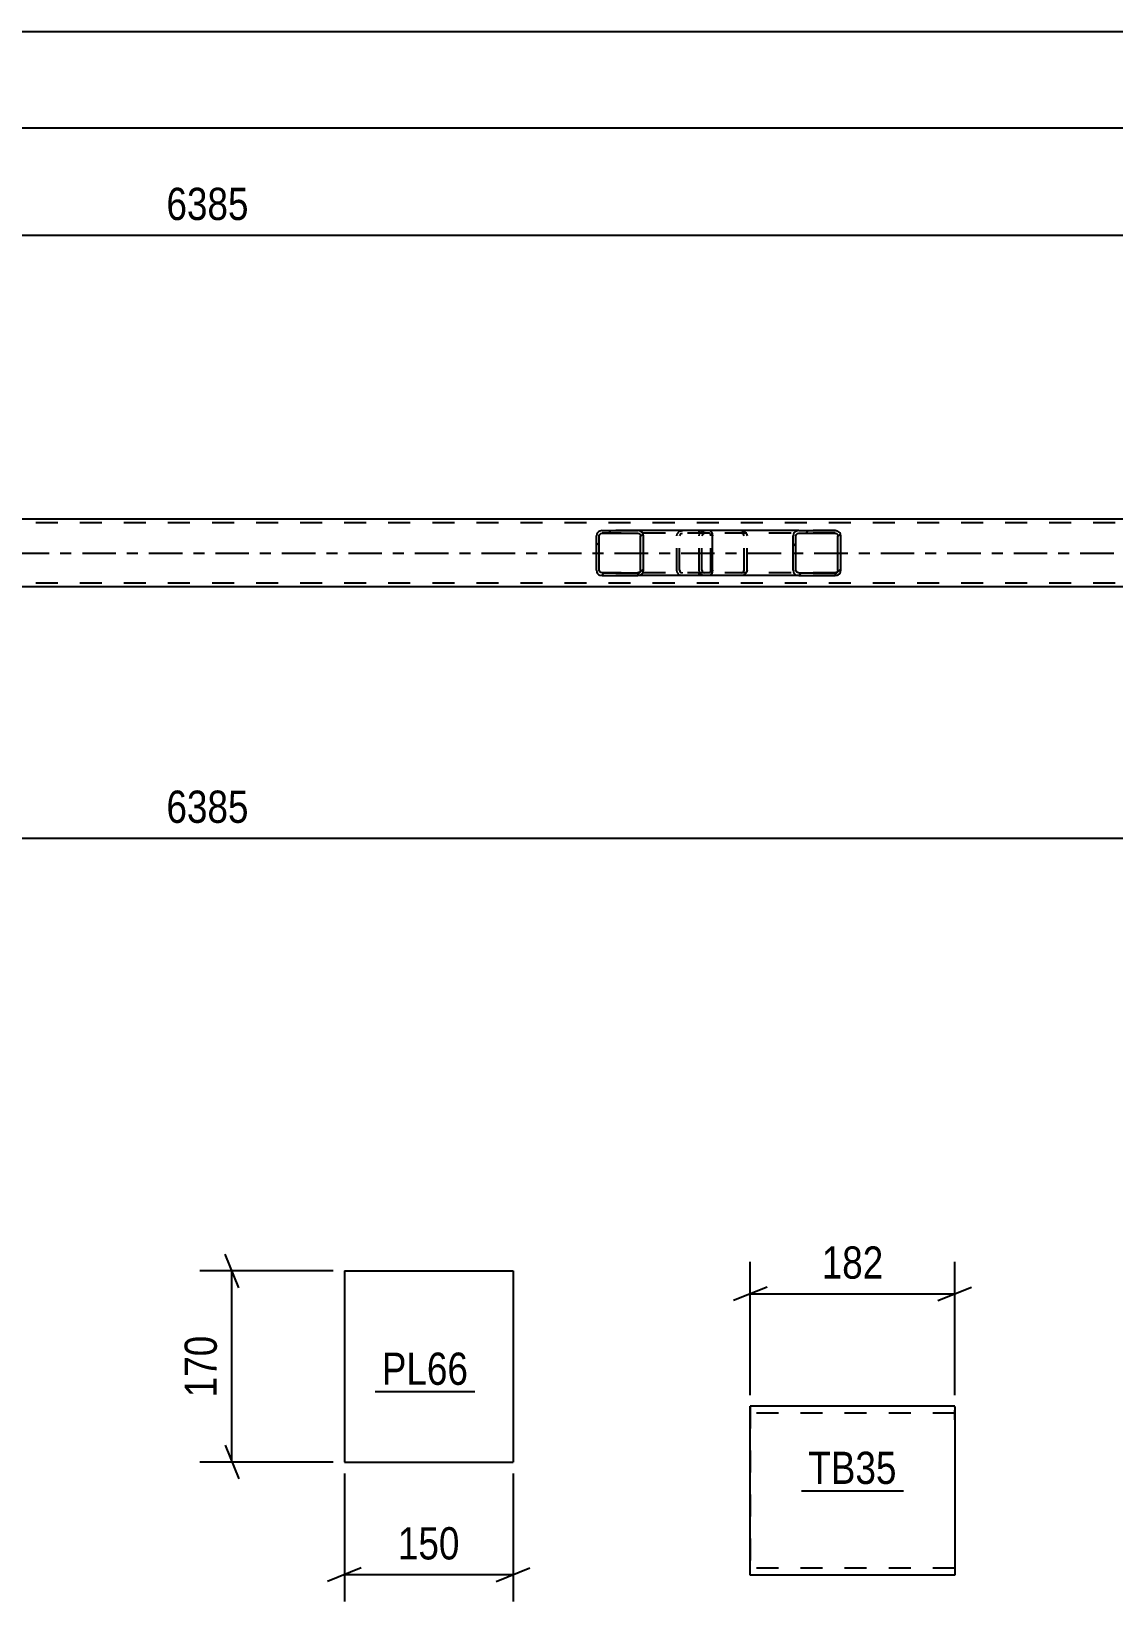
# Model space of a CAD drawing. Header units: millimetres. Extents: x 0 to 841, y 0 to 594.
# Drawn here: x 452.4 to 548.6, y 134.6 to 274.2 of the extents above; entities that cross this region are included whole.
import ezdxf

# ---------------------------------------------------------------- set-up
doc = ezdxf.new("R2010")
doc.units = ezdxf.units.MM
doc.linetypes.add('DXK_LINE_DOT2', pattern=[3.9198, 1.9599, -1.9599])
doc.linetypes.add('DXK_LINE_DOT3', pattern=[5.9187, 2.979, -0.9799, 0.9799, -0.9799])
doc.styles.add('Arial Narrow', font='ARIALN.TTF', dxfattribs={"height": 0.2})

# ---------------------------------------------------------------- blocks, each defined once
blk = doc.blocks.new('Part-232924716-19029 - 19028')
at = {"color": 2, "linetype": 'Continuous'}
for p, q in [((480.21, 164), (480.21, 147)), ((480.21, 164), (495.21, 164)), ((495.21, 164), (495.21, 147)), ((480.21, 147), (495.21, 147))]:
    blk.add_line(p, q, dxfattribs=at)
blk = doc.blocks.new('Part-232924716-3632 - 3540')
at = {"linetype": 'Continuous'}
h = blk.add_hatch(dxfattribs=at)
h.set_pattern_fill('', scale=0.7, style=0, pattern_type=0)
h.set_pattern_definition([(45, (506.7773, 229.5111), (-1.57154, 1.57154), [])])
h.paths.add_polyline_path([(506.82, 229.33), (506.78, 229.51), (506.67, 229.67), (506.51, 229.77), (506.31, 229.81), (503.13, 229.81), (502.94, 229.77), (502.77, 229.67), (502.66, 229.51), (502.63, 229.33), (502.63, 226.29), (502.66, 226.1), (502.77, 225.95), (502.94, 225.84), (503.13, 225.81), (506.31, 225.81), (506.51, 225.84), (506.67, 225.95), (506.78, 226.1), (506.82, 226.29)])
h.paths.add_polyline_path([(506.55, 226.2), (506.49, 226.12), (506.41, 226.07), (506.31, 226.05), (503.13, 226.05), (503.03, 226.07), (502.95, 226.12), (502.9, 226.2), (502.88, 226.29), (502.88, 229.33), (502.9, 229.42), (502.95, 229.5), (503.03, 229.55), (503.13, 229.57), (506.31, 229.57), (506.41, 229.55), (506.49, 229.5), (506.55, 229.42), (506.56, 229.33), (506.56, 226.29)])
at = {"color": 2, "linetype": 'Continuous'}
for p, q in [((502.66, 229.51), (502.63, 229.33)), ((502.63, 226.29), (502.63, 229.33)), ((502.88, 229.33), (502.9, 229.42)), ((502.88, 226.29), (502.88, 229.33)), ((502.9, 229.42), (502.95, 229.5)), ((503.13, 229.81), (502.94, 229.77)), ((502.95, 229.5), (503.03, 229.55)), ((503.03, 229.55), (503.13, 229.57)), ((503.13, 229.81), (506.31, 229.81)), ((503.13, 229.57), (506.31, 229.57)), ((512.68, 229.81), (506.31, 229.81)), ((506.51, 229.77), (506.31, 229.81)), ((506.31, 229.57), (506.41, 229.55)), ((506.41, 229.55), (506.49, 229.5)), ((506.49, 229.5), (506.55, 229.42)), ((506.55, 229.42), (506.56, 229.33)), ((506.56, 226.29), (506.56, 229.33)), ((506.82, 229.33), (506.78, 229.51)), ((506.82, 226.29), (506.82, 229.33)), ((512.68, 229.81), (512.79, 229.77)), ((512.79, 229.77), (512.87, 229.67)), ((512.87, 229.67), (512.93, 229.51)), ((512.93, 229.51), (512.95, 229.33)), ((512.95, 226.29), (512.95, 229.33)), ((502.63, 226.29), (502.66, 226.1)), ((502.9, 226.2), (502.88, 226.29)), ((502.95, 226.12), (502.9, 226.2)), ((506.55, 226.2), (506.49, 226.12)), ((506.56, 226.29), (506.55, 226.2)), ((506.78, 226.1), (506.82, 226.29)), ((512.95, 226.29), (512.93, 226.1)), ((502.94, 225.84), (503.13, 225.81)), ((503.03, 226.07), (502.95, 226.12)), ((503.13, 226.05), (503.03, 226.07)), ((503.13, 226.05), (506.31, 226.05)), ((503.13, 225.81), (506.31, 225.81)), ((506.41, 226.07), (506.31, 226.05)), ((506.31, 225.81), (506.51, 225.84)), ((512.68, 225.81), (506.31, 225.81)), ((506.49, 226.12), (506.41, 226.07)), ((512.79, 225.84), (512.68, 225.81)), ((512.87, 225.95), (512.79, 225.84)), ((512.93, 226.1), (512.87, 225.95))]:
    blk.add_line(p, q, dxfattribs=at)
at = {"color": 7, "linetype": 'DXK_LINE_DOT2'}
for p, q in [((506.31, 229.81), (503.13, 229.81)), ((512.68, 229.57), (503.13, 229.57)), ((509.78, 229.33), (509.81, 229.51)), ((509.78, 226.29), (509.78, 229.33)), ((510.05, 229.42), (510.03, 229.33)), ((510.03, 226.29), (510.03, 229.33)), ((510.1, 229.5), (510.05, 229.42)), ((510.09, 229.77), (510.28, 229.81)), ((510.1, 229.5), (510.12, 229.51)), ((510.12, 229.51), (510.18, 229.55)), ((510.18, 229.55), (510.28, 229.57)), ((511.77, 229.57), (511.77, 229.81)), ((512.73, 229.55), (512.68, 229.57)), ((512.78, 229.5), (512.73, 229.55)), ((512.81, 229.42), (512.78, 229.5)), ((512.82, 229.33), (512.81, 229.42)), ((512.82, 226.29), (512.82, 229.33)), ((509.81, 226.1), (509.78, 226.29)), ((510.03, 226.29), (510.05, 226.2)), ((510.05, 226.2), (510.1, 226.12)), ((512.78, 226.12), (512.81, 226.2)), ((512.81, 226.2), (512.82, 226.29)), ((512.68, 226.05), (503.13, 226.05)), ((506.31, 225.81), (503.13, 225.81)), ((510.28, 225.81), (510.09, 225.84)), ((510.1, 226.12), (510.12, 226.1)), ((510.12, 226.1), (510.18, 226.07)), ((510.18, 226.07), (510.28, 226.05)), ((511.77, 225.81), (511.77, 226.05)), ((512.68, 226.05), (512.73, 226.07)), ((512.73, 226.07), (512.78, 226.12))]:
    blk.add_line(p, q, dxfattribs=at)
at = {"color": 2, "linetype": 'Continuous'}
for centre, start, end in [((503.11, 229.31), 111.1941, 156.1506), ((506.33, 229.31), 23.8494, 68.8059), ((503.11, 226.3), 203.8494, 248.8059), ((506.33, 226.3), 291.1941, 336.1506)]:
    blk.add_arc(centre, 0.492, start, end, dxfattribs=at)
at = {"color": 7, "linetype": 'DXK_LINE_DOT2'}
for centre, start, end in [((510.26, 229.31), 111.1941, 156.1506), ((510.26, 226.3), 203.8494, 248.8059)]:
    blk.add_arc(centre, 0.492, start, end, dxfattribs=at)
blk = doc.blocks.new('Part-232924716-3634 - 3540')
at = {"color": 7, "linetype": 'DXK_LINE_DOT2'}
for p, q in [((736.94, 230.49), (78.1, 230.49)), ((736.94, 225.13), (78.1, 225.13))]:
    blk.add_line(p, q, dxfattribs=at)
at = {"color": 2, "linetype": 'Continuous'}
for p, q in [((594.94, 230.81), (345.53, 230.81)), ((594.94, 224.81), (78.1, 224.81))]:
    blk.add_line(p, q, dxfattribs=at)
at = {"color": 7, "linetype": 'DXK_LINE_DOT3'}
blk.add_line((78.1, 227.81), (736.94, 227.81), dxfattribs=at)
blk = doc.blocks.new('Part-232924716-3801 - 3540')
at = {"linetype": 'Continuous'}
h = blk.add_hatch(dxfattribs=at)
h.set_pattern_fill('', scale=0.7, style=0, pattern_type=0)
h.set_pattern_definition([(45, (524.3359, 229.5111), (-1.57154, 1.57154), [])])
h.paths.add_polyline_path([(524.37, 229.33), (524.34, 229.51), (524.23, 229.67), (524.06, 229.77), (523.86, 229.81), (520.63, 229.81), (520.43, 229.77), (520.27, 229.67), (520.16, 229.51), (520.12, 229.33), (520.12, 226.29), (520.16, 226.1), (520.27, 225.95), (520.43, 225.84), (520.63, 225.81), (523.86, 225.81), (524.06, 225.84), (524.23, 225.95), (524.34, 226.1), (524.37, 226.29)])
h.paths.add_polyline_path([(524.1, 226.2), (524.04, 226.12), (523.96, 226.07), (523.86, 226.05), (520.63, 226.05), (520.53, 226.07), (520.45, 226.12), (520.39, 226.2), (520.37, 226.29), (520.37, 229.33), (520.39, 229.42), (520.45, 229.5), (520.53, 229.55), (520.63, 229.57), (523.86, 229.57), (523.96, 229.55), (524.04, 229.5), (524.1, 229.42), (524.12, 229.33), (524.12, 226.29)])
at = {"color": 7, "linetype": 'DXK_LINE_DOT2'}
for p, q in [((511.77, 229.33), (511.81, 229.51)), ((511.77, 226.29), (511.77, 229.33)), ((512.04, 229.42), (512.02, 229.33)), ((512.02, 226.29), (512.02, 229.33)), ((512.1, 229.5), (512.04, 229.42)), ((512.08, 229.77), (512.28, 229.81)), ((512.18, 229.55), (512.1, 229.5)), ((512.28, 229.57), (512.18, 229.55)), ((512.68, 229.81), (512.28, 229.81)), ((523.86, 229.57), (512.28, 229.57)), ((515.52, 229.81), (515.71, 229.77)), ((515.61, 229.55), (515.52, 229.57)), ((515.7, 229.5), (515.61, 229.55)), ((515.75, 229.42), (515.7, 229.5)), ((515.77, 229.33), (515.75, 229.42)), ((515.77, 226.29), (515.77, 229.33)), ((515.99, 229.51), (516.03, 229.33)), ((516.03, 226.29), (516.03, 229.33)), ((523.86, 229.81), (520.63, 229.81)), ((511.81, 226.1), (511.77, 226.29)), ((512.02, 226.29), (512.04, 226.2)), ((512.04, 226.2), (512.1, 226.12)), ((515.7, 226.12), (515.75, 226.2)), ((515.75, 226.2), (515.77, 226.29)), ((516.03, 226.29), (515.99, 226.1)), ((512.28, 225.81), (512.08, 225.84)), ((512.1, 226.12), (512.18, 226.07)), ((512.18, 226.07), (512.28, 226.05)), ((523.86, 226.05), (512.28, 226.05)), ((512.68, 225.81), (512.28, 225.81)), ((515.52, 226.05), (515.61, 226.07)), ((515.71, 225.84), (515.52, 225.81)), ((515.61, 226.07), (515.7, 226.12)), ((523.86, 225.81), (520.63, 225.81))]:
    blk.add_line(p, q, dxfattribs=at)
at = {"color": 2, "linetype": 'Continuous'}
for p, q in [((520.63, 229.81), (512.68, 229.81)), ((520.16, 229.51), (520.12, 229.33)), ((520.12, 226.29), (520.12, 229.33)), ((520.37, 229.33), (520.39, 229.42)), ((520.37, 226.29), (520.37, 229.33)), ((520.39, 229.42), (520.45, 229.5)), ((520.63, 229.81), (520.43, 229.77)), ((520.45, 229.5), (520.53, 229.55)), ((520.53, 229.55), (520.63, 229.57)), ((520.63, 229.81), (523.86, 229.81)), ((520.63, 229.57), (523.86, 229.57)), ((524.06, 229.77), (523.86, 229.81)), ((523.86, 229.57), (523.96, 229.55)), ((523.96, 229.55), (524.04, 229.5)), ((524.04, 229.5), (524.1, 229.42)), ((524.1, 229.42), (524.12, 229.33)), ((524.12, 226.29), (524.12, 229.33)), ((524.37, 229.33), (524.34, 229.51)), ((524.37, 226.29), (524.37, 229.33)), ((520.12, 226.29), (520.16, 226.1)), ((520.39, 226.2), (520.37, 226.29)), ((520.45, 226.12), (520.39, 226.2)), ((524.1, 226.2), (524.04, 226.12)), ((524.12, 226.29), (524.1, 226.2)), ((524.34, 226.1), (524.37, 226.29)), ((520.63, 225.81), (512.68, 225.81)), ((520.43, 225.84), (520.63, 225.81)), ((520.53, 226.07), (520.45, 226.12)), ((520.63, 226.05), (520.53, 226.07)), ((520.63, 226.05), (523.86, 226.05)), ((520.63, 225.81), (523.86, 225.81)), ((523.96, 226.07), (523.86, 226.05)), ((523.86, 225.81), (524.06, 225.84)), ((524.04, 226.12), (523.96, 226.07))]:
    blk.add_line(p, q, dxfattribs=at)
at = {"color": 7, "linetype": 'DXK_LINE_DOT2'}
for centre, start, end in [((512.26, 229.31), 110.7583, 155.68), ((515.53, 229.31), 24.32, 69.2417), ((512.26, 226.31), 204.32, 249.2417), ((515.53, 226.31), 290.7583, 335.68)]:
    blk.add_arc(centre, 0.496, start, end, dxfattribs=at)
at = {"color": 2, "linetype": 'Continuous'}
for centre, start, end in [((520.61, 229.31), 110.7583, 155.68), ((523.88, 229.31), 24.32, 69.2417), ((520.61, 226.31), 204.32, 249.2417), ((523.88, 226.31), 290.7583, 335.68)]:
    blk.add_arc(centre, 0.496, start, end, dxfattribs=at)
blk = doc.blocks.new('Part-232924716-19013 - 19012')
at = {"color": 2, "linetype": 'Continuous'}
for p, q in [((516.31, 150.76), (516.31, 151.96)), ((516.31, 151.96), (516.31, 151.96)), ((534.51, 151.96), (516.31, 151.96)), ((516.31, 136.96), (516.31, 150.76)), ((534.51, 151.87), (534.51, 151.96)), ((534.51, 151.87), (534.51, 150.76)), ((534.51, 150.76), (534.51, 136.96)), ((516.31, 136.96), (516.31, 136.96)), ((534.51, 136.96), (516.31, 136.96))]:
    blk.add_line(p, q, dxfattribs=at)
at = {"color": 7, "linetype": 'DXK_LINE_DOT2'}
for p, q in [((516.31, 151.96), (516.31, 136.96)), ((516.31, 151.96), (516.31, 151.96)), ((516.31, 151.36), (516.31, 151.36)), ((534.51, 151.36), (516.31, 151.36)), ((516.31, 151.31), (516.31, 151.36)), ((516.31, 151.22), (516.31, 151.31)), ((516.31, 151.18), (516.31, 151.22)), ((516.31, 150.99), (516.31, 151.18)), ((534.51, 150.76), (534.51, 151.61)), ((516.31, 137.61), (516.31, 137.7)), ((516.31, 137.56), (516.31, 137.56)), ((534.51, 137.56), (516.31, 137.56)), ((516.31, 136.96), (516.31, 136.96)), ((534.51, 137.56), (534.51, 137.61))]:
    blk.add_line(p, q, dxfattribs=at)
blk = doc.blocks.new('StraightDimension-232924716-19270 - 19028')
at = {"color": 7, "linetype": 'Continuous'}
for p, q in [((480.21, 146), (480.21, 134.6)), ((495.21, 146), (495.21, 134.6)), ((481.71, 137.6), (478.71, 136.4)), ((480.21, 137), (495.21, 137)), ((493.71, 136.4), (496.71, 137.6))]:
    blk.add_line(p, q, dxfattribs=at)
at = {"color": 0}
blk.add_wipeout([(491.05, 137.75), (491.05, 141.95), (484.37, 141.95), (484.37, 137.75)], dxfattribs=at)
at = {"color": 3, "style": 'Arial Narrow'}
blk.add_text('150', height=2.863, dxfattribs=at).set_placement((484.97, 138.35))
blk = doc.blocks.new('StraightDimension-232924716-19266 - 19028')
at = {"color": 7, "linetype": 'Continuous'}
for p, q in [((470.81, 162.5), (469.61, 165.5)), ((479.21, 164), (467.36, 164)), ((470.21, 147), (470.21, 164)), ((469.61, 148.5), (470.81, 145.5)), ((479.21, 147), (467.36, 147))]:
    blk.add_line(p, q, dxfattribs=at)
at = {"color": 0}
blk.add_wipeout([(469.46, 158.84), (465.26, 158.84), (465.26, 152.16), (469.46, 152.16)], dxfattribs=at)
at = {"color": 3, "style": 'Arial Narrow'}
blk.add_text('170', height=2.863, rotation=90.0002, dxfattribs=at).set_placement((468.86, 152.76))
blk = doc.blocks.new('StraightDimension-232924716-3874 - 3540')
at = {"color": 7, "linetype": 'Continuous'}
blk.add_line((340.33, 256.07), (595.74, 256.07), dxfattribs=at)
at = {"color": 0}
blk.add_wipeout([(472.29, 256.82), (472.29, 261.02), (463.78, 261.02), (463.78, 256.82)], dxfattribs=at)
at = {"color": 3, "style": 'Arial Narrow'}
blk.add_text('6385', height=2.863, dxfattribs=at).set_placement((464.38, 257.42))
blk = doc.blocks.new('StraightDimension-232924716-3973 - 3540')
at = {"color": 7, "linetype": 'Continuous'}
blk.add_line((66, 265.62), (749.04, 265.62), dxfattribs=at)
blk = doc.blocks.new('StraightDimension-232924716-3889 - 3540')
at = {"color": 7, "linetype": 'Continuous'}
blk.add_line((65.2, 274.18), (749.84, 274.18), dxfattribs=at)
blk = doc.blocks.new('StraightDimension-232924716-3927 - 3540')
at = {"color": 7, "linetype": 'Continuous'}
blk.add_line((340.33, 202.48), (595.74, 202.48), dxfattribs=at)
at = {"color": 0}
blk.add_wipeout([(472.29, 203.23), (472.29, 207.43), (463.78, 207.43), (463.78, 203.23)], dxfattribs=at)
at = {"color": 3, "style": 'Arial Narrow'}
blk.add_text('6385', height=2.863, dxfattribs=at).set_placement((464.38, 203.83))
blk = doc.blocks.new('StraightDimension-232924716-19258 - 19012')
at = {"color": 7, "linetype": 'Continuous'}
for p, q in [((516.31, 152.96), (516.31, 164.81)), ((534.51, 152.96), (534.51, 164.81)), ((517.81, 162.56), (514.81, 161.36)), ((516.31, 161.96), (534.51, 161.96)), ((533.01, 161.36), (536.01, 162.56))]:
    blk.add_line(p, q, dxfattribs=at)
at = {"color": 0}
blk.add_wipeout([(528.75, 162.71), (528.75, 166.91), (522.07, 166.91), (522.07, 162.71)], dxfattribs=at)
at = {"color": 3, "style": 'Arial Narrow'}
blk.add_text('182', height=2.863, dxfattribs=at).set_placement((522.67, 163.31))
blk = doc.blocks.new('Mark-232924716-19888 - 19028')
at = {"color": 0}
blk.add_wipeout([(491.22, 153.87), (491.22, 156.87), (483.54, 156.87), (483.54, 153.87)], dxfattribs=at)
blk.add_wipeout([(491.22, 153.87), (491.22, 156.87), (483.54, 156.87), (483.54, 153.87)], dxfattribs=at)
at = {"color": 30, "linetype": 'Continuous'}
blk.add_line((482.94, 153.27), (491.82, 153.27), dxfattribs=at)
at = {"color": 3, "style": 'Arial Narrow'}
blk.add_text('PL66', height=2.863, dxfattribs=at).set_placement((483.54, 153.87))
blk = doc.blocks.new('Mark-232924716-19379 - 19012')
at = {"color": 0}
blk.add_wipeout([(529.34, 145.06), (529.34, 148.06), (521.48, 148.06), (521.48, 145.06)], dxfattribs=at)
blk.add_wipeout([(529.34, 145.06), (529.34, 148.06), (521.48, 148.06), (521.48, 145.06)], dxfattribs=at)
at = {"color": 30, "linetype": 'Continuous'}
blk.add_line((520.88, 144.46), (529.94, 144.46), dxfattribs=at)
at = {"color": 3, "style": 'Arial Narrow'}
blk.add_text('TB35', height=2.863, dxfattribs=at).set_placement((521.48, 145.06))

msp = doc.modelspace()

# ---------------------------------------------------------------- block references
for name in ['StraightDimension-232924716-3874 - 3540', 'Part-232924716-3634 - 3540', 'Part-232924716-3632 - 3540', 'Part-232924716-3801 - 3540', 'StraightDimension-232924716-3927 - 3540', 'StraightDimension-232924716-19258 - 19012', 'Part-232924716-19029 - 19028', 'Part-232924716-19013 - 19012', 'StraightDimension-232924716-19270 - 19028']:
    msp.add_blockref(name, (0, 0))

# ---------------------------------------------------------------- next in the draw order: block references
for name in ['StraightDimension-232924716-3973 - 3540', 'StraightDimension-232924716-19266 - 19028', 'Mark-232924716-19888 - 19028', 'Mark-232924716-19379 - 19012']:
    msp.add_blockref(name, (0, 0))

# ---------------------------------------------------------------- next in the draw order: block references
msp.add_blockref('StraightDimension-232924716-3889 - 3540', (0, 0))

doc.saveas('drawing.dxf')
